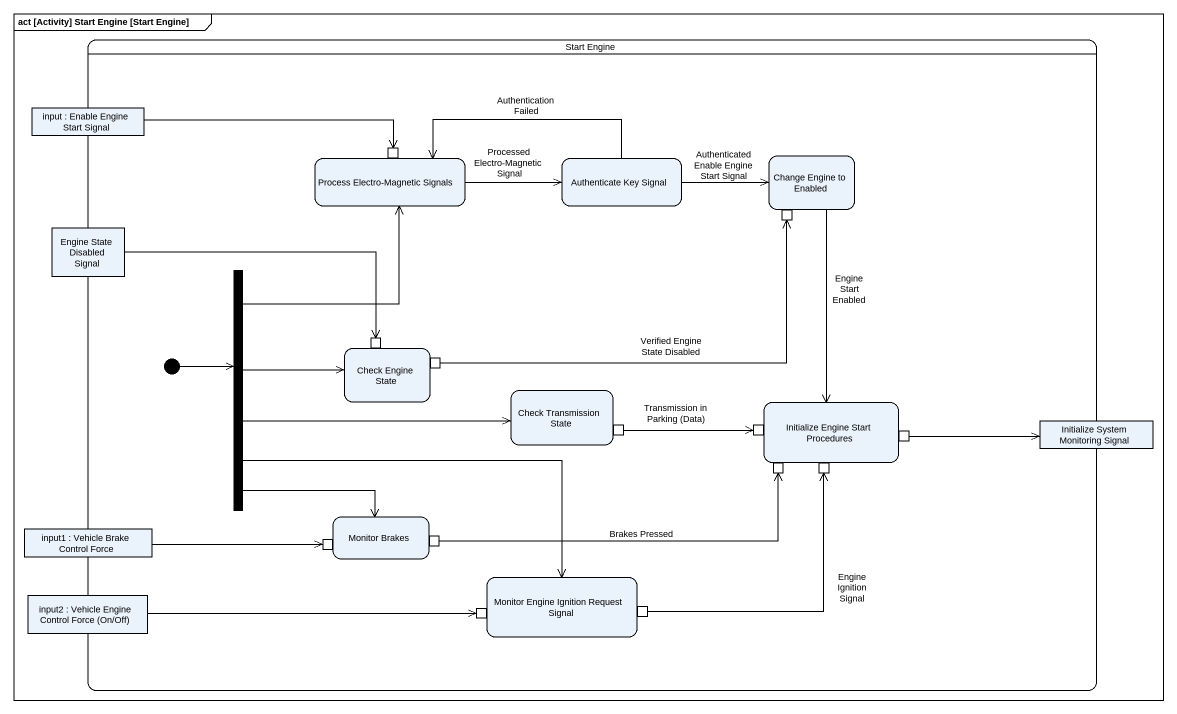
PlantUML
@startuml
mainframe act [Activity] Start Engine [Start Engine]
hide empty description
state "Start Engine" as Start_Engine {
  state "input : Enable Engine Start Signal" as input <<object>>
  state "Process Electro-Magnetic Signals" as Process_Electro_Magnetic {
    state pin1 <<inputPin>>
  }
  state "Authenticate Key Signal" as Authenticate_Key_Signal
  state "Change Engine to Enabled" as Change_Engine_to_Enabled {
    state pin2 <<inputPin>>
  }
  state "Engine State Disabled Signal" as Engine_State_Disabled_Signal <<object>>
  state fork1 <<fork>>
  state "Check Engine State" as Check_Engine_State {
    state pin3 <<inputPin>>
    state pin4 <<outputPin>>
  }
  state "Check Transmission State" as Check_Transmission_State {
    state pin5 <<outputPin>>
  }
  state "Initialize Engine Start Procedures" as Initialize_Engine_Start {
    state pin6 <<inputPin>>
    state pin7 <<outputPin>>
    state pin8 <<inputPin>>
    state pin9 <<inputPin>>
  }
  state "Initialize System Monitoring Signal" as Initialize_System <<object>>
  state "Monitor Brakes" as Monitor_Brakes {
    state pin10 <<inputPin>>
    state pin11 <<outputPin>>
  }
  state "input1 : Vehicle Brake Control Force" as input1 <<object>>
  state "input2 : Vehicle Engine Control Force (On/Off)" as input2 <<object>>
  state "Monitor Engine Ignition Request Signal" as Monitor_Engine_Ignition {
    state pin12 <<inputPin>>
    state pin13 <<outputPin>>
  }
  [*] -right-> fork1
}
input -right-> pin1
Process_Electro_Magnetic -right-> Authenticate_Key_Signal : Processed Electro-Magnetic Signal
Authenticate_Key_Signal -left-> Process_Electro_Magnetic : Authentication Failed
Authenticate_Key_Signal -right-> Change_Engine_to_Enabled : Authenticated Enable Engine Start Signal
Change_Engine_to_Enabled --> Initialize_Engine_Start : Engine Start Enabled
Engine_State_Disabled_Signal -right-> pin3
fork1 -up-> Process_Electro_Magnetic
fork1 -right-> Check_Engine_State
fork1 -right-> Check_Transmission_State
fork1 --> Monitor_Brakes
fork1 --> Monitor_Engine_Ignition
pin4 -right-> pin2 : Verified Engine State Disabled
pin5 -right-> pin6 : Transmission in Parking (Data)
pin7 -right-> Initialize_System
input1 -right-> pin10
pin11 -right-> pin8 : Brakes Pressed
input2 -right-> pin12
pin13 -up-> pin9 : Engine Ignition Signal
@enduml
